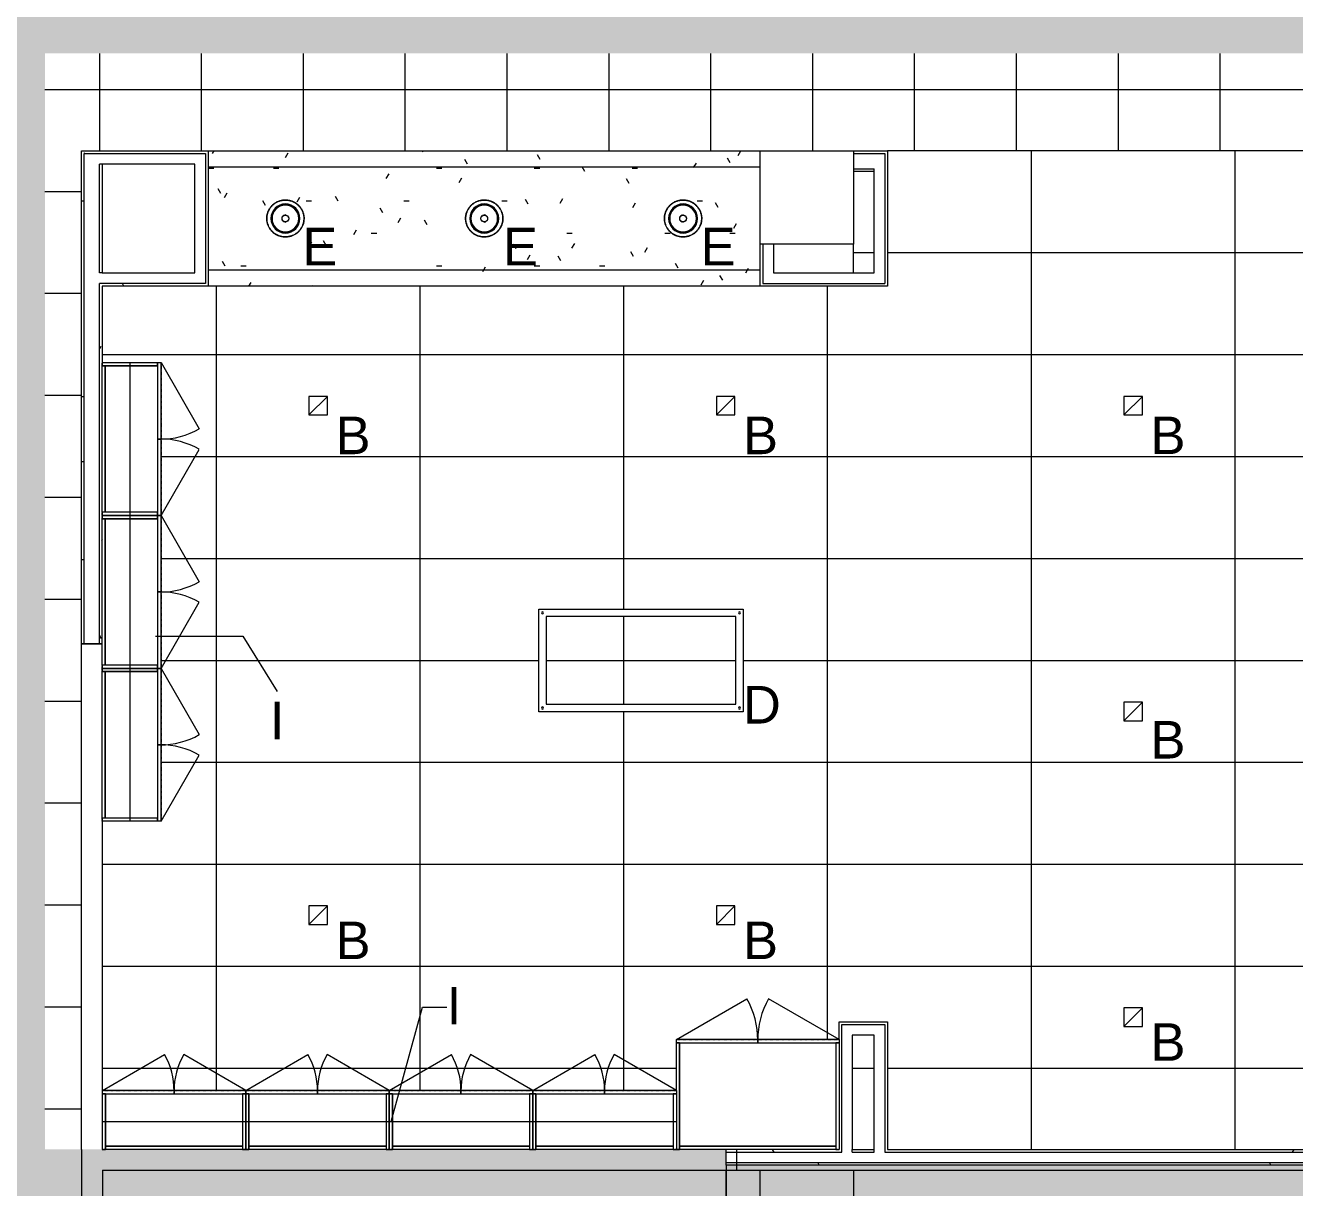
# Model space of a CAD drawing. Header units: inches. Extents: x -1196 to 1003, y -7097 to -4899.
# Drawn here: x -880.2 to -581.2, y -5631.4 to -5357.7 of the extents above; entities that cross this region are included whole.
import ezdxf

# ---------------------------------------------------------------- set-up
doc = ezdxf.new("R2010")
doc.units = ezdxf.units.IN
doc.header["$MEASUREMENT"] = 0
doc.linetypes.add('Dash', pattern=[0.25, 0.125, -0.125])
for name, color, linetype, lineweight in [('A-CLNG', 214, 'Continuous', 13), ('A-CLNG-PATT', 214, 'Continuous', 13), ('A-DETL', 8, 'Continuous', 9), ('A-DETL-GENF', 247, 'Continuous', 9), ('A-DETL-THIN', 8, 'Continuous', 9), ('A-WALL', 8, 'Continuous', 9), ('A-WALL-PATT', 8, 'Continuous', 13), ('E-LITE-EQPM', 4, 'Continuous', 9), ('E-LITE-EQPM-IDEN', 4, 'Continuous', 9), ('I-WALL', 8, 'Continuous', 9), ('Q-CASE', 8, 'Continuous', 9), ('Q-CASE-HDLN', 8, 'Dash', 9), ('S-COLS', 8, 'Continuous', 9)]:
    doc.layers.add(name, color=color, linetype=linetype, lineweight=lineweight)
doc.styles.add('Arial', font='arial.ttf', dxfattribs={"height": 8.851796})
pattern_1 = [(0, (0, 0), (30.72, 7.68), [1.267, -21.773, 1.267, -21.773, -122.88]), (0, (0, 0), (30.72, 7.68), [-46.08, 1.267, -44.813, 1.267, -21.773, -53.76]), (0, (0, 0), (30.72, 7.68), [-115.2, 1.267, -14.093, 1.267, -37.133]), (120, (11.52, 3.84), (-22.011075, 22.7643), [1.267, -21.773, 1.267, -21.773, -122.88]), (120, (11.52, 3.84), (-22.011075, 22.7643), [-46.08, 1.267, -44.813, 1.267, -21.773, -53.76]), (120, (11.52, 3.84), (-22.011075, 22.7643), [-115.2, 1.267, -14.093, 1.267, -37.133]), (240, (15.36, 19.2), (-8.708925, -30.4443), [1.267, -21.773, 1.267, -21.773, -122.88]), (240, (15.36, 19.2), (-8.708925, -30.4443), [-46.08, 1.267, -44.813, 1.267, -21.773, -53.76]), (240, (15.36, 19.2), (-8.708925, -30.4443), [-115.2, 1.267, -14.093, 1.267, -37.133])]

# ---------------------------------------------------------------- blocks, each defined once
blk = doc.blocks.new('Concrete-Rectangular-Column - 24 X 24-V1-FIRST FLOOR RCP')
at = {"layer": 'S-COLS'}
for p, q in [((-11, 11), (11, 11)), ((-11, -11), (-11, 11)), ((11, 11), (11, -11)), ((11, -11), (-11, -11))]:
    blk.add_line(p, q, dxfattribs=at)
blk = doc.blocks.new('Concrete-Rectangular-Column - 24 X 24-5087837-FIRST FLOOR RCP')
at = {"layer": 'S-COLS'}
for p, q in [((-11, 11), (11, 11)), ((-11, -11), (-11, 11)), ((11, 11), (11, -11)), ((11, -11), (-11, -11))]:
    blk.add_line(p, q, dxfattribs=at)
blk = doc.blocks.new('CW Cupbd Ohead - 23_5_h x 13 7_8_d - 2 Doors-5456098-FIRST FLOOR RCP')
at = {"layer": 'Q-CASE'}
for p, q in [((2.75, -2.36), (2, -2.36)), ((2, -15.45), (2, -2.36)), ((2.75, -15.45), (2.75, -2.36)), ((2.75, -3.11), (2.75, -2.36)), ((2.75, -2.36), (37.25, -2.36)), ((38, -2.36), (37.25, -2.36)), ((37.25, -15.45), (37.25, -2.36)), ((37.25, -2.36), (37.25, -3.11)), ((38, -2.36), (38, -15.45)), ((37.25, -3.11), (2.75, -3.11)), ((2.75, -15.45), (2.75, -3.11)), ((2.75, -3.11), (37.25, -3.11)), ((37.25, -3.11), (37.25, -15.45)), ((20, -15.45), (2, -15.45)), ((2, -16.24), (2, -15.45)), ((2, -15.45), (2.75, -15.45)), ((2, -16.24), (17.58, -25.24)), ((2, -16.24), (20, -16.24)), ((37.25, -15.45), (2.75, -15.45)), ((20, -16.24), (20, -15.45)), ((38, -15.45), (20, -15.45)), ((20, -15.45), (20, -16.24)), ((20, -16.24), (38, -16.24)), ((38, -16.24), (22.41, -25.24)), ((37.25, -15.45), (38, -15.45)), ((38, -15.45), (38, -16.24))]:
    blk.add_line(p, q, dxfattribs=at)
for centre, start, end in [((2, -16.24), 330, 0.5), ((38, -16.24), 179.5, 210)]:
    blk.add_arc(centre, 18, start, end, dxfattribs=at)
at = {"layer": 'Q-CASE-HDLN'}
for p, q in [((2, -16.24), (2, -2.36)), ((2, -2.36), (38, -2.36)), ((38, -2.36), (38, -16.24)), ((38, -16.24), (2, -16.24))]:
    blk.add_line(p, q, dxfattribs=at)
blk = doc.blocks.new('CW Cupbd Ohead - 23_5_h x 13 7_8_d - 2 Doors DEEP-5526742-FIRST FLOOR RCP')
at = {"layer": 'Q-CASE'}
for p, q in [((2.75, -2.36), (2, -2.36)), ((2, -27.45), (2, -2.36)), ((2.75, -27.45), (2.75, -2.36)), ((2.75, -3.11), (2.75, -2.36)), ((2.75, -2.36), (39.56, -2.36)), ((40.31, -2.36), (39.56, -2.36)), ((39.56, -27.45), (39.56, -2.36)), ((39.56, -2.36), (39.56, -3.11)), ((39.56, -3.11), (2.75, -3.11)), ((2.75, -27.45), (2.75, -3.11)), ((2.75, -3.11), (39.56, -3.11)), ((39.56, -3.11), (39.56, -27.45)), ((40.31, -16.24), (40.31, -27.45)), ((21.15, -27.45), (2, -27.45)), ((2, -28.24), (2, -27.45)), ((2, -27.45), (2.75, -27.45)), ((2, -28.24), (18.59, -37.82)), ((2, -28.24), (21.15, -28.24)), ((39.56, -27.45), (2.75, -27.45)), ((21.15, -28.24), (21.15, -27.45)), ((40.31, -27.45), (21.15, -27.45)), ((21.15, -27.45), (21.15, -28.24)), ((21.15, -28.24), (40.31, -28.24)), ((40.31, -28.24), (23.72, -37.82)), ((39.56, -27.45), (40.31, -27.45)), ((40.31, -27.45), (40.31, -28.24))]:
    blk.add_line(p, q, dxfattribs=at)
for centre, start, end in [((2, -28.24), 330, 0.5), ((40.31, -28.24), 179.5, 210)]:
    blk.add_arc(centre, 19.16, start, end, dxfattribs=at)
at = {"layer": 'Q-CASE-HDLN'}
for p, q in [((2, -28.24), (2, -2.36)), ((2, -2.36), (40.31, -2.36)), ((40.31, -16.24), (40.31, -28.24)), ((40.31, -28.24), (2, -28.24))]:
    blk.add_line(p, q, dxfattribs=at)
blk = doc.blocks.new('HighTower_Orient_P1 - HighTower_Orient_P1-5501579-FIRST FLOOR RCP')
at = {"layer": 'E-LITE-EQPM'}
for p, q in [((-0.77, 0.03), (-0.87, 0.03)), ((-0.81, 0.31), (-0.72, 0.27)), ((-0.71, 0.32), (-0.79, 0.35)), ((-0.53, 0.56), (-0.6, 0.63)), ((-0.28, 0.73), (-0.31, 0.8)), ((-0.04, 0.86), (-0.04, 0.76)), ((0.29, 0.8), (0.25, 0.71)), ((0.58, 0.63), (0.51, 0.56)), ((0.77, 0.35), (0.72, 0.33)), ((0.85, 0.03), (0.75, 0.03)), ((-0.87, -0.03), (-0.77, -0.03)), ((-0.72, -0.27), (-0.81, -0.3)), ((-0.57, -0.52), (-0.64, -0.59)), ((-0.33, -0.69), (-0.37, -0.78)), ((0.02, -0.86), (0.02, -0.76)), ((0.34, -0.78), (0.31, -0.7)), ((0.61, -0.59), (0.54, -0.52)), ((0.68, -0.31), (0.77, -0.35)), ((0.79, -0.3), (0.7, -0.27)), ((0.75, -0.03), (0.85, -0.03))]:
    blk.add_line(p, q, dxfattribs=at)
at = {"layer": 'E-LITE-EQPM', "flags": 128}
for points in [[(-0.01, -4.4), (-0.19, -4.39), (-0.36, -4.38), (-0.54, -4.37), (-0.71, -4.34), (-0.88, -4.31), (-1.06, -4.27), (-1.23, -4.23), (-1.39, -4.17), (-1.56, -4.12), (-1.72, -4.05), (-1.88, -3.98), (-2.04, -3.9), (-2.2, -3.82), (-2.35, -3.73), (-2.49, -3.63), (-2.64, -3.53), (-2.78, -3.42), (-2.91, -3.31), (-3.04, -3.19), (-3.17, -3.06), (-3.29, -2.93), (-3.4, -2.8), (-3.51, -2.66), (-3.61, -2.52), (-3.71, -2.38), (-3.8, -2.23), (-3.89, -2.07), (-3.97, -1.92), (-4.04, -1.76), (-4.11, -1.59), (-4.17, -1.43), (-4.22, -1.26), (-4.27, -1.09), (-4.31, -0.92), (-4.34, -0.75), (-4.37, -0.57), (-4.39, -0.4), (-4.4, -0.22), (-4.41, -0.05), (-4.41, 0.13), (-4.4, 0.3), (-4.38, 0.48), (-4.36, 0.65), (-4.33, 0.83), (-4.29, 1), (-4.25, 1.17), (-4.2, 1.34), (-4.14, 1.5), (-4.08, 1.67), (-4.01, 1.83), (-3.93, 1.99), (-3.85, 2.14), (-3.76, 2.3), (-3.67, 2.44), (-3.57, 2.59), (-3.46, 2.73), (-3.35, 2.86), (-3.23, 2.99), (-3.11, 3.12), (-2.98, 3.24), (-2.85, 3.36), (-2.71, 3.47), (-2.57, 3.57), (-2.43, 3.67), (-2.28, 3.77), (-2.13, 3.86), (-1.97, 3.94), (-1.81, 4.01), (-1.65, 4.08), (-1.48, 4.14), (-1.32, 4.2), (-1.15, 4.25), (-0.98, 4.29), (-0.81, 4.32), (-0.63, 4.35), (-0.46, 4.37), (-0.28, 4.39), (-0.11, 4.4), (-0.01, 4.4)], [(-0.01, -4.33), (-0.18, -4.33), (-0.36, -4.32), (-0.53, -4.3), (-0.7, -4.28), (-0.87, -4.25), (-1.04, -4.21), (-1.21, -4.17), (-1.37, -4.11), (-1.54, -4.06), (-1.7, -3.99), (-1.86, -3.92), (-2.01, -3.84), (-2.17, -3.76), (-2.31, -3.67), (-2.46, -3.58), (-2.6, -3.48), (-2.74, -3.37), (-2.87, -3.26), (-3, -3.14), (-3.12, -3.02), (-3.24, -2.89), (-3.35, -2.76), (-3.46, -2.63), (-3.56, -2.49), (-3.66, -2.34), (-3.75, -2.19), (-3.83, -2.04), (-3.91, -1.89), (-3.99, -1.73), (-4.05, -1.57), (-4.11, -1.41), (-4.16, -1.24), (-4.21, -1.08), (-4.25, -0.91), (-4.28, -0.74), (-4.31, -0.57), (-4.33, -0.39), (-4.34, -0.22), (-4.35, -0.05), (-4.34, 0.13), (-4.34, 0.3), (-4.32, 0.47), (-4.3, 0.64), (-4.27, 0.82), (-4.23, 0.98), (-4.19, 1.15), (-4.14, 1.32), (-4.08, 1.48), (-4.02, 1.64), (-3.95, 1.8), (-3.88, 1.96), (-3.8, 2.11), (-3.71, 2.26), (-3.61, 2.41), (-3.52, 2.55), (-3.41, 2.69), (-3.3, 2.82), (-3.19, 2.95), (-3.06, 3.08), (-2.94, 3.2), (-2.81, 3.31), (-2.67, 3.42), (-2.54, 3.52), (-2.39, 3.62), (-2.25, 3.71), (-2.1, 3.8), (-1.94, 3.88), (-1.79, 3.95), (-1.63, 4.02), (-1.46, 4.08), (-1.3, 4.14), (-1.13, 4.19), (-0.96, 4.23), (-0.79, 4.26), (-0.62, 4.29), (-0.45, 4.31), (-0.28, 4.33), (-0.1, 4.33), (-0.01, 4.33)], [(-0.01, 4.4), (0.16, 4.39), (0.34, 4.38), (0.52, 4.37), (0.69, 4.34), (0.86, 4.31), (1.03, 4.27), (1.2, 4.23), (1.37, 4.17), (1.54, 4.12), (1.7, 4.05), (1.86, 3.98), (2.02, 3.9), (2.17, 3.82), (2.32, 3.73), (2.47, 3.63), (2.61, 3.53), (2.75, 3.42), (2.89, 3.31), (3.02, 3.19), (3.14, 3.06), (3.26, 2.93), (3.38, 2.8), (3.49, 2.66), (3.59, 2.52), (3.69, 2.38), (3.78, 2.23), (3.87, 2.07), (3.95, 1.92), (4.02, 1.76), (4.09, 1.59), (4.15, 1.43), (4.2, 1.26), (4.25, 1.09), (4.29, 0.92), (4.32, 0.75), (4.35, 0.57), (4.37, 0.4), (4.38, 0.22), (4.39, 0.05), (4.38, -0.13), (4.38, -0.3), (4.36, -0.48), (4.34, -0.65), (4.31, -0.83), (4.27, -1), (4.23, -1.17), (4.18, -1.34), (4.12, -1.5), (4.06, -1.67), (3.99, -1.83), (3.91, -1.99), (3.83, -2.14), (3.74, -2.3), (3.64, -2.44), (3.54, -2.59), (3.44, -2.73), (3.33, -2.86), (3.21, -2.99), (3.09, -3.12), (2.96, -3.24), (2.83, -3.36), (2.69, -3.47), (2.55, -3.57), (2.4, -3.67), (2.26, -3.77), (2.1, -3.86), (1.95, -3.94), (1.79, -4.01), (1.63, -4.08), (1.46, -4.14), (1.29, -4.2), (1.13, -4.25), (0.96, -4.29), (0.78, -4.32), (0.61, -4.35), (0.43, -4.37), (0.26, -4.39), (0.08, -4.4), (-0.01, -4.4)], [(-0.01, 4.33), (0.16, 4.33), (0.34, 4.32), (0.51, 4.3), (0.68, 4.28), (0.85, 4.25), (1.02, 4.21), (1.19, 4.17), (1.35, 4.11), (1.52, 4.06), (1.68, 3.99), (1.83, 3.92), (1.99, 3.84), (2.14, 3.76), (2.29, 3.67), (2.44, 3.58), (2.58, 3.48), (2.71, 3.37), (2.85, 3.26), (2.97, 3.14), (3.1, 3.02), (3.22, 2.89), (3.33, 2.76), (3.44, 2.63), (3.54, 2.49), (3.64, 2.34), (3.73, 2.19), (3.81, 2.04), (3.89, 1.89), (3.96, 1.73), (4.03, 1.57), (4.09, 1.41), (4.14, 1.24), (4.19, 1.08), (4.23, 0.91), (4.26, 0.74), (4.29, 0.57), (4.31, 0.39), (4.32, 0.22), (4.32, 0.05), (4.32, -0.13), (4.31, -0.3), (4.3, -0.47), (4.27, -0.64), (4.25, -0.82), (4.21, -0.98), (4.17, -1.15), (4.12, -1.32), (4.06, -1.48), (4, -1.64), (3.93, -1.8), (3.85, -1.96), (3.77, -2.11), (3.69, -2.26), (3.59, -2.41), (3.49, -2.55), (3.39, -2.69), (3.28, -2.82), (3.16, -2.95), (3.04, -3.08), (2.92, -3.2), (2.79, -3.31), (2.65, -3.42), (2.51, -3.52), (2.37, -3.62), (2.22, -3.71), (2.07, -3.8), (1.92, -3.88), (1.76, -3.95), (1.6, -4.02), (1.44, -4.08), (1.28, -4.14), (1.11, -4.19), (0.94, -4.23), (0.77, -4.26), (0.6, -4.29), (0.43, -4.31), (0.26, -4.33), (0.08, -4.33), (-0.01, -4.33)], [(-0.8, 0), (-0.8, 0.03), (-0.8, 0.06), (-0.79, 0.09), (-0.79, 0.13), (-0.78, 0.16), (-0.78, 0.19), (-0.77, 0.22), (-0.76, 0.25), (-0.75, 0.28), (-0.74, 0.31), (-0.72, 0.34), (-0.71, 0.36), (-0.69, 0.39), (-0.68, 0.42), (-0.66, 0.44), (-0.64, 0.47), (-0.62, 0.5), (-0.6, 0.52), (-0.58, 0.54), (-0.56, 0.56), (-0.54, 0.59), (-0.51, 0.61), (-0.49, 0.63), (-0.46, 0.65), (-0.44, 0.66), (-0.41, 0.68), (-0.38, 0.69), (-0.35, 0.71), (-0.33, 0.72), (-0.3, 0.73), (-0.27, 0.74), (-0.24, 0.75), (-0.21, 0.76), (-0.18, 0.77), (-0.15, 0.78), (-0.11, 0.78), (-0.08, 0.78), (-0.05, 0.79), (-0.02, 0.79), (0.01, 0.79), (0.04, 0.79), (0.07, 0.78), (0.11, 0.78), (0.14, 0.77), (0.17, 0.77), (0.2, 0.76), (0.23, 0.75), (0.26, 0.74), (0.29, 0.73), (0.32, 0.72), (0.34, 0.7), (0.37, 0.69), (0.4, 0.67), (0.43, 0.65), (0.45, 0.64), (0.48, 0.62), (0.5, 0.6), (0.52, 0.58), (0.55, 0.55), (0.57, 0.53), (0.59, 0.51), (0.61, 0.48), (0.63, 0.46), (0.65, 0.43), (0.66, 0.41), (0.68, 0.38), (0.69, 0.35), (0.71, 0.32), (0.72, 0.29), (0.73, 0.26), (0.74, 0.23), (0.75, 0.2), (0.76, 0.17), (0.76, 0.14), (0.77, 0.11), (0.77, 0.08), (0.77, 0.05), (0.78, 0.02), (0.78, 0)], [(0.78, 0), (0.78, -0.03), (0.77, -0.06), (0.77, -0.09), (0.77, -0.13), (0.76, -0.16), (0.75, -0.19), (0.75, -0.22), (0.74, -0.25), (0.73, -0.28), (0.71, -0.31), (0.7, -0.34), (0.69, -0.36), (0.67, -0.39), (0.66, -0.42), (0.64, -0.44), (0.62, -0.47), (0.6, -0.5), (0.58, -0.52), (0.56, -0.54), (0.54, -0.56), (0.51, -0.59), (0.49, -0.61), (0.47, -0.63), (0.44, -0.65), (0.41, -0.66), (0.39, -0.68), (0.36, -0.69), (0.33, -0.71), (0.3, -0.72), (0.27, -0.73), (0.24, -0.74), (0.21, -0.75), (0.18, -0.76), (0.15, -0.77), (0.12, -0.78), (0.09, -0.78), (0.06, -0.78), (0.03, -0.79), (0, -0.79), (-0.03, -0.79), (-0.07, -0.79), (-0.1, -0.78), (-0.13, -0.78), (-0.16, -0.77), (-0.19, -0.77), (-0.22, -0.76), (-0.25, -0.75), (-0.28, -0.74), (-0.31, -0.73), (-0.34, -0.72), (-0.37, -0.7), (-0.4, -0.69), (-0.42, -0.67), (-0.45, -0.65), (-0.47, -0.64), (-0.5, -0.62), (-0.52, -0.6), (-0.55, -0.58), (-0.57, -0.55), (-0.59, -0.53), (-0.61, -0.51), (-0.63, -0.48), (-0.65, -0.46), (-0.67, -0.43), (-0.69, -0.41), (-0.7, -0.38), (-0.72, -0.35), (-0.73, -0.32), (-0.74, -0.29), (-0.75, -0.26), (-0.76, -0.23), (-0.77, -0.2), (-0.78, -0.17), (-0.79, -0.14), (-0.79, -0.11), (-0.79, -0.08), (-0.8, -0.05), (-0.8, -0.02), (-0.8, 0)]]:
    blk.add_lwpolyline(points, dxfattribs=at)
at = {"layer": 'E-LITE-EQPM'}
for radius, start, end in [(3.42, 90, 270), (3.37, 90, 270), (3.15, 90, 270), (3.42, 270, 90), (3.37, 270, 90), (3.15, 270, 90), (0.858, 178.2956, 181.7044), (0.858, 155.7665, 159.1753), (0.858, 133.1836, 137.3573), (0.858, 110.5595, 114.7332), (0.858, 90, 92.0869), (0.926, 90, 90.9671), (0.926, 89.0329, 90), (0.858, 87.9131, 90), (0.858, 65.2668, 69.4405), (0.858, 42.6427, 46.8164), (0.858, 20.0597, 24.2335), (0.858, 358.2956, 1.7044), (0.858, 200.7665, 204.9403), (0.858, 223.1836, 227.3573), (0.858, 245.5595, 249.7332), (0.858, 267.9131, 270), (0.926, 269.0329, 270), (0.858, 270, 272.0869), (0.926, 270, 270.9671), (0.858, 290.2668, 294.4405), (0.858, 312.6427, 316.8164), (0.858, 335.8247, 339.2335)]:
    blk.add_arc((-0.01, 0), radius, start, end, dxfattribs=at)
for points in [[(-0.64, 0.58), (-0.62, 0.56), (-0.59, 0.53), (-0.57, 0.51)], [(-0.37, 0.78), (-0.36, 0.75), (-0.35, 0.72), (-0.34, 0.7)], [(0.02, 0.76), (0.02, 0.79), (0.02, 0.82), (0.02, 0.86)], [(0.31, 0.69), (0.32, 0.71), (0.33, 0.74), (0.35, 0.78)], [(0.55, 0.51), (0.57, 0.53), (0.59, 0.55), (0.62, 0.58)], [(0.7, 0.26), (0.73, 0.27), (0.76, 0.28), (0.79, 0.29)], [(-0.79, -0.36), (-0.76, -0.35), (-0.74, -0.34), (-0.71, -0.33)], [(-0.59, -0.63), (-0.57, -0.6), (-0.54, -0.58), (-0.52, -0.56)], [(-0.31, -0.81), (-0.29, -0.77), (-0.28, -0.74), (-0.27, -0.71)], [(-0.04, -0.76), (-0.04, -0.79), (-0.04, -0.82), (-0.04, -0.86)], [(0.25, -0.73), (0.26, -0.75), (0.27, -0.78), (0.29, -0.81)], [(0.5, -0.56), (0.52, -0.58), (0.54, -0.6), (0.57, -0.63)]]:
    blk.add_open_spline(points, degree=3, dxfattribs=at)
blk = doc.blocks.new('HighTower_Orient_P1 - HighTower_Orient_P1-V69-FIRST FLOOR RCP')
at = {"layer": 'E-LITE-EQPM'}
for p, q in [((-0.77, 0.03), (-0.87, 0.03)), ((-0.81, 0.31), (-0.72, 0.27)), ((-0.71, 0.32), (-0.79, 0.35)), ((-0.53, 0.56), (-0.6, 0.63)), ((-0.28, 0.73), (-0.31, 0.8)), ((-0.04, 0.86), (-0.04, 0.76)), ((0.29, 0.8), (0.25, 0.71)), ((0.58, 0.63), (0.51, 0.56)), ((0.77, 0.35), (0.72, 0.33)), ((0.85, 0.03), (0.75, 0.03)), ((-0.87, -0.03), (-0.77, -0.03)), ((-0.72, -0.27), (-0.81, -0.3)), ((-0.57, -0.52), (-0.64, -0.59)), ((-0.33, -0.69), (-0.37, -0.78)), ((0.02, -0.86), (0.02, -0.76)), ((0.34, -0.78), (0.31, -0.7)), ((0.61, -0.59), (0.54, -0.52)), ((0.68, -0.31), (0.77, -0.35)), ((0.79, -0.3), (0.7, -0.27)), ((0.75, -0.03), (0.85, -0.03))]:
    blk.add_line(p, q, dxfattribs=at)
at = {"layer": 'E-LITE-EQPM', "flags": 128}
for points in [[(-0.01, -4.4), (-0.19, -4.39), (-0.36, -4.38), (-0.54, -4.37), (-0.71, -4.34), (-0.88, -4.31), (-1.06, -4.27), (-1.23, -4.23), (-1.39, -4.17), (-1.56, -4.12), (-1.72, -4.05), (-1.88, -3.98), (-2.04, -3.9), (-2.2, -3.82), (-2.35, -3.73), (-2.49, -3.63), (-2.64, -3.53), (-2.78, -3.42), (-2.91, -3.31), (-3.04, -3.19), (-3.17, -3.06), (-3.29, -2.93), (-3.4, -2.8), (-3.51, -2.66), (-3.61, -2.52), (-3.71, -2.38), (-3.8, -2.23), (-3.89, -2.07), (-3.97, -1.92), (-4.04, -1.76), (-4.11, -1.59), (-4.17, -1.43), (-4.22, -1.26), (-4.27, -1.09), (-4.31, -0.92), (-4.34, -0.75), (-4.37, -0.57), (-4.39, -0.4), (-4.4, -0.22), (-4.41, -0.05), (-4.41, 0.13), (-4.4, 0.3), (-4.38, 0.48), (-4.36, 0.65), (-4.33, 0.83), (-4.29, 1), (-4.25, 1.17), (-4.2, 1.34), (-4.14, 1.5), (-4.08, 1.67), (-4.01, 1.83), (-3.93, 1.99), (-3.85, 2.14), (-3.76, 2.3), (-3.67, 2.44), (-3.57, 2.59), (-3.46, 2.73), (-3.35, 2.86), (-3.23, 2.99), (-3.11, 3.12), (-2.98, 3.24), (-2.85, 3.36), (-2.71, 3.47), (-2.57, 3.57), (-2.43, 3.67), (-2.28, 3.77), (-2.13, 3.86), (-1.97, 3.94), (-1.81, 4.01), (-1.65, 4.08), (-1.48, 4.14), (-1.32, 4.2), (-1.15, 4.25), (-0.98, 4.29), (-0.81, 4.32), (-0.63, 4.35), (-0.46, 4.37), (-0.28, 4.39), (-0.11, 4.4), (-0.01, 4.4)], [(-0.01, -4.33), (-0.18, -4.33), (-0.36, -4.32), (-0.53, -4.3), (-0.7, -4.28), (-0.87, -4.25), (-1.04, -4.21), (-1.21, -4.17), (-1.37, -4.11), (-1.54, -4.06), (-1.7, -3.99), (-1.86, -3.92), (-2.01, -3.84), (-2.17, -3.76), (-2.31, -3.67), (-2.46, -3.58), (-2.6, -3.48), (-2.74, -3.37), (-2.87, -3.26), (-3, -3.14), (-3.12, -3.02), (-3.24, -2.89), (-3.35, -2.76), (-3.46, -2.63), (-3.56, -2.49), (-3.66, -2.34), (-3.75, -2.19), (-3.83, -2.04), (-3.91, -1.89), (-3.99, -1.73), (-4.05, -1.57), (-4.11, -1.41), (-4.16, -1.24), (-4.21, -1.08), (-4.25, -0.91), (-4.28, -0.74), (-4.31, -0.57), (-4.33, -0.39), (-4.34, -0.22), (-4.35, -0.05), (-4.34, 0.13), (-4.34, 0.3), (-4.32, 0.47), (-4.3, 0.64), (-4.27, 0.82), (-4.23, 0.98), (-4.19, 1.15), (-4.14, 1.32), (-4.08, 1.48), (-4.02, 1.64), (-3.95, 1.8), (-3.88, 1.96), (-3.8, 2.11), (-3.71, 2.26), (-3.61, 2.41), (-3.52, 2.55), (-3.41, 2.69), (-3.3, 2.82), (-3.19, 2.95), (-3.06, 3.08), (-2.94, 3.2), (-2.81, 3.31), (-2.67, 3.42), (-2.54, 3.52), (-2.39, 3.62), (-2.25, 3.71), (-2.1, 3.8), (-1.94, 3.88), (-1.79, 3.95), (-1.63, 4.02), (-1.46, 4.08), (-1.3, 4.14), (-1.13, 4.19), (-0.96, 4.23), (-0.79, 4.26), (-0.62, 4.29), (-0.45, 4.31), (-0.28, 4.33), (-0.1, 4.33), (-0.01, 4.33)], [(-0.01, 4.4), (0.16, 4.39), (0.34, 4.38), (0.52, 4.37), (0.69, 4.34), (0.86, 4.31), (1.03, 4.27), (1.2, 4.23), (1.37, 4.17), (1.54, 4.12), (1.7, 4.05), (1.86, 3.98), (2.02, 3.9), (2.17, 3.82), (2.32, 3.73), (2.47, 3.63), (2.61, 3.53), (2.75, 3.42), (2.89, 3.31), (3.02, 3.19), (3.14, 3.06), (3.26, 2.93), (3.38, 2.8), (3.49, 2.66), (3.59, 2.52), (3.69, 2.38), (3.78, 2.23), (3.87, 2.07), (3.95, 1.92), (4.02, 1.76), (4.09, 1.59), (4.15, 1.43), (4.2, 1.26), (4.25, 1.09), (4.29, 0.92), (4.32, 0.75), (4.35, 0.57), (4.37, 0.4), (4.38, 0.22), (4.39, 0.05), (4.38, -0.13), (4.38, -0.3), (4.36, -0.48), (4.34, -0.65), (4.31, -0.83), (4.27, -1), (4.23, -1.17), (4.18, -1.34), (4.12, -1.5), (4.06, -1.67), (3.99, -1.83), (3.91, -1.99), (3.83, -2.14), (3.74, -2.3), (3.64, -2.44), (3.54, -2.59), (3.44, -2.73), (3.33, -2.86), (3.21, -2.99), (3.09, -3.12), (2.96, -3.24), (2.83, -3.36), (2.69, -3.47), (2.55, -3.57), (2.4, -3.67), (2.26, -3.77), (2.1, -3.86), (1.95, -3.94), (1.79, -4.01), (1.63, -4.08), (1.46, -4.14), (1.29, -4.2), (1.13, -4.25), (0.96, -4.29), (0.78, -4.32), (0.61, -4.35), (0.43, -4.37), (0.26, -4.39), (0.08, -4.4), (-0.01, -4.4)], [(-0.01, 4.33), (0.16, 4.33), (0.34, 4.32), (0.51, 4.3), (0.68, 4.28), (0.85, 4.25), (1.02, 4.21), (1.19, 4.17), (1.35, 4.11), (1.52, 4.06), (1.68, 3.99), (1.83, 3.92), (1.99, 3.84), (2.14, 3.76), (2.29, 3.67), (2.44, 3.58), (2.58, 3.48), (2.71, 3.37), (2.85, 3.26), (2.97, 3.14), (3.1, 3.02), (3.22, 2.89), (3.33, 2.76), (3.44, 2.63), (3.54, 2.49), (3.64, 2.34), (3.73, 2.19), (3.81, 2.04), (3.89, 1.89), (3.96, 1.73), (4.03, 1.57), (4.09, 1.41), (4.14, 1.24), (4.19, 1.08), (4.23, 0.91), (4.26, 0.74), (4.29, 0.57), (4.31, 0.39), (4.32, 0.22), (4.32, 0.05), (4.32, -0.13), (4.31, -0.3), (4.3, -0.47), (4.27, -0.64), (4.25, -0.82), (4.21, -0.98), (4.17, -1.15), (4.12, -1.32), (4.06, -1.48), (4, -1.64), (3.93, -1.8), (3.85, -1.96), (3.77, -2.11), (3.69, -2.26), (3.59, -2.41), (3.49, -2.55), (3.39, -2.69), (3.28, -2.82), (3.16, -2.95), (3.04, -3.08), (2.92, -3.2), (2.79, -3.31), (2.65, -3.42), (2.51, -3.52), (2.37, -3.62), (2.22, -3.71), (2.07, -3.8), (1.92, -3.88), (1.76, -3.95), (1.6, -4.02), (1.44, -4.08), (1.28, -4.14), (1.11, -4.19), (0.94, -4.23), (0.77, -4.26), (0.6, -4.29), (0.43, -4.31), (0.26, -4.33), (0.08, -4.33), (-0.01, -4.33)], [(-0.8, 0), (-0.8, 0.03), (-0.8, 0.06), (-0.79, 0.09), (-0.79, 0.13), (-0.78, 0.16), (-0.78, 0.19), (-0.77, 0.22), (-0.76, 0.25), (-0.75, 0.28), (-0.74, 0.31), (-0.72, 0.34), (-0.71, 0.36), (-0.69, 0.39), (-0.68, 0.42), (-0.66, 0.44), (-0.64, 0.47), (-0.62, 0.5), (-0.6, 0.52), (-0.58, 0.54), (-0.56, 0.56), (-0.54, 0.59), (-0.51, 0.61), (-0.49, 0.63), (-0.46, 0.65), (-0.44, 0.66), (-0.41, 0.68), (-0.38, 0.69), (-0.35, 0.71), (-0.33, 0.72), (-0.3, 0.73), (-0.27, 0.74), (-0.24, 0.75), (-0.21, 0.76), (-0.18, 0.77), (-0.15, 0.78), (-0.11, 0.78), (-0.08, 0.78), (-0.05, 0.79), (-0.02, 0.79), (0.01, 0.79), (0.04, 0.79), (0.07, 0.78), (0.11, 0.78), (0.14, 0.77), (0.17, 0.77), (0.2, 0.76), (0.23, 0.75), (0.26, 0.74), (0.29, 0.73), (0.32, 0.72), (0.34, 0.7), (0.37, 0.69), (0.4, 0.67), (0.43, 0.65), (0.45, 0.64), (0.48, 0.62), (0.5, 0.6), (0.52, 0.58), (0.55, 0.55), (0.57, 0.53), (0.59, 0.51), (0.61, 0.48), (0.63, 0.46), (0.65, 0.43), (0.66, 0.41), (0.68, 0.38), (0.69, 0.35), (0.71, 0.32), (0.72, 0.29), (0.73, 0.26), (0.74, 0.23), (0.75, 0.2), (0.76, 0.17), (0.76, 0.14), (0.77, 0.11), (0.77, 0.08), (0.77, 0.05), (0.78, 0.02), (0.78, 0)], [(0.78, 0), (0.78, -0.03), (0.77, -0.06), (0.77, -0.09), (0.77, -0.13), (0.76, -0.16), (0.75, -0.19), (0.75, -0.22), (0.74, -0.25), (0.73, -0.28), (0.71, -0.31), (0.7, -0.34), (0.69, -0.36), (0.67, -0.39), (0.66, -0.42), (0.64, -0.44), (0.62, -0.47), (0.6, -0.5), (0.58, -0.52), (0.56, -0.54), (0.54, -0.56), (0.51, -0.59), (0.49, -0.61), (0.47, -0.63), (0.44, -0.65), (0.41, -0.66), (0.39, -0.68), (0.36, -0.69), (0.33, -0.71), (0.3, -0.72), (0.27, -0.73), (0.24, -0.74), (0.21, -0.75), (0.18, -0.76), (0.15, -0.77), (0.12, -0.78), (0.09, -0.78), (0.06, -0.78), (0.03, -0.79), (0, -0.79), (-0.03, -0.79), (-0.07, -0.79), (-0.1, -0.78), (-0.13, -0.78), (-0.16, -0.77), (-0.19, -0.77), (-0.22, -0.76), (-0.25, -0.75), (-0.28, -0.74), (-0.31, -0.73), (-0.34, -0.72), (-0.37, -0.7), (-0.4, -0.69), (-0.42, -0.67), (-0.45, -0.65), (-0.47, -0.64), (-0.5, -0.62), (-0.52, -0.6), (-0.55, -0.58), (-0.57, -0.55), (-0.59, -0.53), (-0.61, -0.51), (-0.63, -0.48), (-0.65, -0.46), (-0.67, -0.43), (-0.69, -0.41), (-0.7, -0.38), (-0.72, -0.35), (-0.73, -0.32), (-0.74, -0.29), (-0.75, -0.26), (-0.76, -0.23), (-0.77, -0.2), (-0.78, -0.17), (-0.79, -0.14), (-0.79, -0.11), (-0.79, -0.08), (-0.8, -0.05), (-0.8, -0.02), (-0.8, 0)]]:
    blk.add_lwpolyline(points, dxfattribs=at)
at = {"layer": 'E-LITE-EQPM'}
for radius, start, end in [(3.42, 90, 270), (3.37, 90, 270), (3.15, 90, 270), (3.42, 270, 90), (3.37, 270, 90), (3.15, 270, 90), (0.858, 178.2956, 181.7044), (0.858, 155.7665, 159.1753), (0.858, 133.1836, 137.3573), (0.858, 110.5595, 114.7332), (0.858, 90, 92.0869), (0.926, 90, 90.9671), (0.926, 89.0329, 90), (0.858, 87.9131, 90), (0.858, 65.2668, 69.4405), (0.858, 42.6427, 46.8164), (0.858, 20.0597, 24.2335), (0.858, 358.2956, 1.7044), (0.858, 200.7665, 204.9403), (0.858, 223.1836, 227.3573), (0.858, 245.5595, 249.7332), (0.858, 267.9131, 270), (0.926, 269.0329, 270), (0.858, 270, 272.0869), (0.926, 270, 270.9671), (0.858, 290.2668, 294.4405), (0.858, 312.6427, 316.8164), (0.858, 335.8247, 339.2335)]:
    blk.add_arc((-0.01, 0), radius, start, end, dxfattribs=at)
for points in [[(-0.64, 0.58), (-0.62, 0.56), (-0.59, 0.53), (-0.57, 0.51)], [(-0.37, 0.78), (-0.36, 0.75), (-0.35, 0.72), (-0.34, 0.7)], [(0.02, 0.76), (0.02, 0.79), (0.02, 0.82), (0.02, 0.86)], [(0.31, 0.69), (0.32, 0.71), (0.33, 0.74), (0.35, 0.78)], [(0.55, 0.51), (0.57, 0.53), (0.59, 0.55), (0.62, 0.58)], [(0.7, 0.26), (0.73, 0.27), (0.76, 0.28), (0.79, 0.29)], [(-0.79, -0.36), (-0.76, -0.35), (-0.74, -0.34), (-0.71, -0.33)], [(-0.59, -0.63), (-0.57, -0.6), (-0.54, -0.58), (-0.52, -0.56)], [(-0.31, -0.81), (-0.29, -0.77), (-0.28, -0.74), (-0.27, -0.71)], [(-0.04, -0.76), (-0.04, -0.79), (-0.04, -0.82), (-0.04, -0.86)], [(0.25, -0.73), (0.26, -0.75), (0.27, -0.78), (0.29, -0.81)], [(0.5, -0.56), (0.52, -0.58), (0.54, -0.6), (0.57, -0.63)]]:
    blk.add_open_spline(points, degree=3, dxfattribs=at)
blk = doc.blocks.new('L-Pendant-Axis-Sculpt-Rectangle-Direct_Indirect - SCDI-5M-2x4-4577167-FIRST FLOOR RCP')
at = {"layer": 'A-DETL-GENF'}
for p, q in [((-24.08, 12.08), (-24.08, -12.08)), ((24.08, 12.08), (-24.08, 12.08)), ((24.08, -12.08), (24.08, 12.08)), ((-22.33, -10.33), (-22.33, 10.33)), ((-22.33, 10.33), (22.33, 10.33)), ((22.33, 10.33), (22.33, -10.33)), ((22.33, -10.33), (-22.33, -10.33)), ((-24.08, -12.08), (24.08, -12.08))]:
    blk.add_line(p, q, dxfattribs=at)
for centre in [(-23.205, 11.205), (23.205, 11.205), (-23.205, -11.205), (23.205, -11.205)]:
    blk.add_circle(centre, 0.25, dxfattribs=at)
blk = doc.blocks.new('L-Recessed Square Downlight - 4_-4552743-FIRST FLOOR RCP')
at = {"layer": 'E-LITE-EQPM'}
for p, q in [((-2.1875, -2.1875), (-2.1875, 2.1875)), ((-2.1875, 2.1875), (2.1875, 2.1875)), ((-2.1875, 2.1875), (2.1875, -2.1875)), ((2.1875, 2.1875), (2.1875, -2.1875)), ((2.1875, -2.1875), (-2.1875, -2.1875))]:
    blk.add_line(p, q, dxfattribs=at)
blk = doc.blocks.new('CW Cupbd Ohead - 23_5_h x 13 7_8_d - 2 Doors-5455322-FIRST FLOOR RCP')
at = {"layer": 'Q-CASE'}
for p, q in [((2.75, -2.36), (2, -2.36)), ((2, -15.45), (2, -2.36)), ((2.75, -15.45), (2.75, -2.36)), ((2.75, -3.11), (2.75, -2.36)), ((2.75, -2.36), (35.05, -2.36)), ((35.8, -2.36), (35.05, -2.36)), ((35.05, -15.45), (35.05, -2.36)), ((35.05, -2.36), (35.05, -3.11)), ((35.8, -2.36), (35.8, -15.45)), ((35.05, -3.11), (2.75, -3.11)), ((2.75, -15.45), (2.75, -3.11)), ((2.75, -3.11), (35.05, -3.11)), ((35.05, -3.11), (35.05, -15.45)), ((18.9, -15.45), (2, -15.45)), ((2, -16.24), (2, -15.45)), ((2, -15.45), (2.75, -15.45)), ((2, -16.24), (16.63, -24.69)), ((2, -16.24), (18.9, -16.24)), ((35.05, -15.45), (2.75, -15.45)), ((18.9, -16.24), (18.9, -15.45)), ((35.8, -15.45), (18.9, -15.45)), ((18.9, -15.45), (18.9, -16.24)), ((18.9, -16.24), (35.8, -16.24)), ((35.8, -16.24), (21.16, -24.69)), ((35.05, -15.45), (35.8, -15.45)), ((35.8, -15.45), (35.8, -16.24))]:
    blk.add_line(p, q, dxfattribs=at)
for centre, start, end in [((2, -16.24), 330, 0.5), ((35.8, -16.24), 179.5, 210)]:
    blk.add_arc(centre, 16.9, start, end, dxfattribs=at)
at = {"layer": 'Q-CASE-HDLN'}
for p, q in [((2, -16.24), (2, -2.36)), ((2, -2.36), (35.8, -2.36)), ((35.8, -2.36), (35.8, -16.24)), ((35.8, -16.24), (2, -16.24))]:
    blk.add_line(p, q, dxfattribs=at)
blk = doc.blocks.new('CW Cupbd Ohead - 23_5_h x 13 7_8_d - 2 Doors-5455466-FIRST FLOOR RCP')
at = {"layer": 'Q-CASE'}
for p, q in [((2.75, -2.36), (2, -2.36)), ((2, -15.45), (2, -2.36)), ((2.75, -15.45), (2.75, -2.36)), ((2.75, -3.11), (2.75, -2.36)), ((2.75, -2.36), (35.1, -2.36)), ((35.85, -2.36), (35.1, -2.36)), ((35.1, -15.45), (35.1, -2.36)), ((35.1, -2.36), (35.1, -3.11)), ((35.85, -2.36), (35.85, -15.45)), ((35.1, -3.11), (2.75, -3.11)), ((2.75, -15.45), (2.75, -3.11)), ((2.75, -3.11), (35.1, -3.11)), ((35.1, -3.11), (35.1, -15.45)), ((18.92, -15.45), (2, -15.45)), ((2, -16.24), (2, -15.45)), ((2, -15.45), (2.75, -15.45)), ((2, -16.24), (16.65, -24.7)), ((2, -16.24), (18.92, -16.24)), ((35.1, -15.45), (2.75, -15.45)), ((18.92, -16.24), (18.92, -15.45)), ((35.85, -15.45), (18.92, -15.45)), ((18.92, -15.45), (18.92, -16.24)), ((18.92, -16.24), (35.85, -16.24)), ((35.85, -16.24), (21.19, -24.7)), ((35.1, -15.45), (35.85, -15.45)), ((35.85, -15.45), (35.85, -16.24))]:
    blk.add_line(p, q, dxfattribs=at)
for centre, start, end in [((2, -16.24), 330, 0.5), ((35.85, -16.24), 179.5, 210)]:
    blk.add_arc(centre, 16.93, start, end, dxfattribs=at)
at = {"layer": 'Q-CASE-HDLN'}
for p, q in [((2, -16.24), (2, -2.36)), ((2, -2.36), (35.85, -2.36)), ((35.85, -2.36), (35.85, -16.24)), ((35.85, -16.24), (2, -16.24))]:
    blk.add_line(p, q, dxfattribs=at)

msp = doc.modelspace()

# ---------------------------------------------------------------- hatches: boundary and pattern name
at = {"layer": 'A-CLNG-PATT'}
h = msp.add_hatch(dxfattribs=at)
h.set_pattern_fill('FP_4', color=256, style=0, pattern_type=2)
h.set_pattern_definition([(90, (-550.708, -5900.85), (24, -1e-15), []), (0, (-550.708, -5900.85), (0, -24), [])])
h.paths.add_polyline_path([(-286.06, -5627.28), (-276.76, -5627.28), (-276.76, -5364.35), (-875.59, -5364.35), (-875.59, -5622.4), (-867, -5622.4), (-867, -5503.4), (-866.94, -5503.4), (-866.94, -5503.34), (-867, -5503.34), (-867, -5387.28), (-286.06, -5387.28), (-286.06, -5619.24)], flags=0)
h = msp.add_hatch(dxfattribs=at)
h.set_pattern_fill('FP_11', color=256, style=0, pattern_type=2)
h.set_pattern_definition([(0, (-643.214, -5507.277), (0, -24), []), (270, (-643.214, -5507.277), (-48, -3e-15), [])])
h.paths.add_polyline_path([(-626.77, -5622.4), (-499.21, -5622.4), (-499.21, -5387.28), (-677.06, -5387.28), (-677.06, -5419.15), (-862.12, -5419.15), (-862.12, -5437.15), (-848.25, -5437.15), (-848.25, -5545.15), (-862.12, -5545.15), (-862.12, -5622.4), (-862.06, -5622.4), (-862.06, -5608.53), (-726.81, -5608.53), (-726.81, -5596.53), (-688.5, -5596.53), (-688.5, -5592.4), (-677.06, -5592.4), (-677.06, -5622.4)], flags=0)
h.paths.add_polyline_path([(-680.19, -5622.4), (-680.19, -5595.53), (-685.37, -5595.53), (-685.37, -5622.4)], flags=0)
h.paths.add_polyline_path([(-759.25, -5519.36), (-759.25, -5495.2), (-711.09, -5495.2), (-711.09, -5519.36), (-757.5, -5519.36)], flags=0)
h.paths.add_polyline_path([(-733.5, -5517.61), (-712.84, -5517.61), (-712.84, -5496.95), (-757.5, -5496.95), (-757.5, -5517.61), (-736.84, -5517.61)], flags=0)
h.paths.add_polyline_path([(-680.19, -5416.03), (-680.19, -5392.15), (-685.06, -5392.15), (-685.06, -5416.03), (-682.34, -5416.03)], flags=0)
h = msp.add_hatch(dxfattribs=at)
h.set_pattern_fill('FP_1', color=256, style=0, pattern_type=2)
h.set_pattern_definition(pattern_1)
h.paths.add_polyline_path([(-837.12, -5419.15), (-707.06, -5419.15), (-707.06, -5387.28), (-837.12, -5387.28), (-837.12, -5418.53)], flags=0)
h.paths.add_polyline_path([(-725.21, -5407.61), (-726.21, -5407.48), (-727.05, -5407.2), (-727.69, -5406.85), (-728.49, -5406.18), (-729.02, -5405.42), (-729.19, -5405.16), (-729.52, -5404.2), (-729.64, -5403.21), (-729.47, -5402.07), (-729.13, -5401.18), (-728.49, -5400.25), (-727.57, -5399.48), (-726.65, -5399.08), (-725.84, -5398.88), (-725.09, -5398.84), (-724.29, -5398.95), (-723.45, -5399.23), (-722.81, -5399.58), (-722, -5400.25), (-721.48, -5401.01), (-721.3, -5401.29), (-720.96, -5402.3), (-720.85, -5403.21), (-721.02, -5404.36), (-721.36, -5405.25), (-722.01, -5406.18), (-722.93, -5406.94), (-723.85, -5407.35), (-724.65, -5407.55), (-725.04, -5407.59)], flags=0)
h.paths.add_polyline_path([(-818.89, -5407.61), (-819.9, -5407.48), (-820.74, -5407.2), (-821.37, -5406.85), (-822.18, -5406.18), (-822.71, -5405.42), (-822.88, -5405.16), (-823.22, -5404.13), (-823.33, -5403.21), (-823.16, -5402.07), (-822.82, -5401.18), (-822.18, -5400.25), (-821.25, -5399.48), (-820.33, -5399.08), (-819.53, -5398.88), (-818.78, -5398.84), (-817.98, -5398.95), (-817.14, -5399.23), (-816.5, -5399.58), (-815.69, -5400.25), (-815.16, -5401.01), (-814.98, -5401.29), (-814.65, -5402.3), (-814.54, -5403.21), (-814.71, -5404.36), (-815.05, -5405.25), (-815.69, -5406.18), (-816.62, -5406.94), (-817.54, -5407.35), (-818.34, -5407.55), (-818.72, -5407.59)], flags=0)
h.paths.add_polyline_path([(-772.05, -5407.61), (-773.05, -5407.48), (-773.89, -5407.2), (-774.53, -5406.85), (-775.34, -5406.18), (-775.86, -5405.42), (-776.08, -5405.04), (-776.37, -5404.2), (-776.49, -5403.21), (-776.32, -5402.07), (-775.98, -5401.18), (-775.33, -5400.25), (-774.41, -5399.48), (-773.49, -5399.08), (-772.69, -5398.88), (-771.93, -5398.84), (-771.14, -5398.95), (-770.29, -5399.23), (-769.65, -5399.58), (-768.84, -5400.26), (-768.32, -5401.01), (-768.14, -5401.29), (-767.81, -5402.3), (-767.7, -5403.21), (-767.87, -5404.36), (-768.21, -5405.25), (-768.86, -5406.18), (-769.77, -5406.94), (-770.7, -5407.35), (-771.5, -5407.55), (-771.88, -5407.59)], flags=0)
at = {"layer": 'A-DETL-GENF'}
h = msp.add_hatch(color=256, dxfattribs=at)
h.paths.add_polyline_path([(-96.31, -7097.28), (1002.44, -7097.28), (1002.44, -5859.78), (322.42, -5859.78), (322.44, -6330.92), (683.59, -6330.92), (683.59, -6624.92), (559.5, -6624.92), (559.5, -6380.94), (274.94, -6380.94), (274.94, -6852.28), (-475.06, -6852.28), (-475.06, -7097.28), (-115.06, -7097.28)], flags=0)
h.paths.add_polyline_path([(607.07, -6718.44), (607.07, -6718.44), (607.07, -6718.11)], flags=0)
h.paths.add_polyline_path([(703.07, -6718.44), (703.07, -6718.44), (703.07, -6718.11)], flags=0)
h.paths.add_polyline_path([(415.07, -6718.44), (415.07, -6718.44), (415.07, -6718.11)], flags=0)
h.paths.add_polyline_path([(511.07, -6718.44), (511.07, -6718.44), (511.07, -6718.11)], flags=0)
h.paths.add_polyline_path([(319.07, -6718.44), (319.07, -6718.44), (319.07, -6718.11)], flags=0)
h.paths.add_polyline_path([(481.7, -6462.6), (481.7, -6462.6), (481.7, -6461.7)], flags=0)
h.paths.add_polyline_path([(-1005.67, -6377.88), (-1002.51, -6377.88), (-1002.51, -6251.58), (-715.06, -6251.58), (-715.06, -5622.4), (-875.59, -5622.4), (-875.59, -5364.35), (-276.76, -5364.35), (-276.76, -5627.86), (-149.01, -5627.86), (-149.01, -5748.71), (-83.94, -5813.77), (-83.92, -5862.8), (39.67, -5862.8), (154.2, -5748.27), (42.44, -5636.51), (42.44, -4899.28), (-1195.06, -4899.28), (-1195.06, -6377.88), (-1157.23, -6377.88)], flags=0)
h.paths.add_polyline_path([(703.45, -6310.98), (703.45, -6310.98), (703.45, -6310.76)], flags=0)
h.paths.add_polyline_path([(703.48, -6140.42), (703.48, -6140.42), (703.48, -6139.81)], flags=0)
h.paths.add_polyline_path([(-249.39, -5477.1), (-249.39, -5477.1), (-249.39, -5476.71)], flags=0)
msp.add_hatch(color=256, dxfattribs=at).paths.add_polyline_path([(-636.71, -6428.62), (-445.06, -6236.97), (-445.06, -5626.15), (-715.06, -5626.15), (-715.06, -6350.28), (-655.44, -6409.9)], flags=0)
at = {"layer": 'A-WALL-PATT'}
h = msp.add_hatch(dxfattribs=at)
h.set_pattern_fill('FP_1', color=256, style=0, pattern_type=2)
h.set_pattern_definition(pattern_1)
h.paths.add_polyline_path([(-866.94, -5503.34), (-866.37, -5503.34), (-866.37, -5387.28), (-867, -5387.3), (-867, -5503.34)], flags=0)
h = msp.add_hatch(dxfattribs=at)
h.set_pattern_fill('FP_1', color=256, style=0, pattern_type=2)
h.set_pattern_definition(pattern_1)
h.paths.add_polyline_path([(-862.49, -5387.9), (-837.12, -5387.9), (-837.12, -5387.28), (-866.37, -5387.28), (-866.37, -5387.9), (-862.75, -5387.9)], flags=0)
h = msp.add_hatch(dxfattribs=at)
h.set_pattern_fill('FP_1', color=256, style=0, pattern_type=2)
h.set_pattern_definition(pattern_1)
h.paths.add_polyline_path([(-862.12, -5503.34), (-862.12, -5418.53), (-862.75, -5418.53), (-862.75, -5503.34)], flags=0)
h.paths.add_polyline_path([(-862.75, -5416.03), (-862.12, -5416.03), (-862.12, -5390.4), (-862.75, -5390.4), (-862.75, -5415.96)], flags=0)
h = msp.add_hatch(dxfattribs=at)
h.set_pattern_fill('FP_1', color=256, style=0, pattern_type=2)
h.set_pattern_definition(pattern_1)
h.paths.add_polyline_path([(-707.06, -5419.15), (-706.44, -5419.15), (-706.44, -5409.28), (-707.06, -5409.28), (-707.06, -5418.53)], flags=0)
h = msp.add_hatch(dxfattribs=at)
h.set_pattern_fill('FP_1', color=256, style=0, pattern_type=2)
h.set_pattern_definition(pattern_1)
h.paths.add_polyline_path([(-837.75, -5419.15), (-837.75, -5418.53), (-862.12, -5418.53), (-862.12, -5419.15), (-837.76, -5419.15)], flags=0)
h = msp.add_hatch(dxfattribs=at)
h.set_pattern_fill('FP_1', color=256, style=0, pattern_type=2)
h.set_pattern_definition(pattern_1)
h.paths.add_polyline_path([(-510.6, -5623.03), (-499.21, -5623.03), (-499.21, -5622.4), (-677.69, -5622.4), (-677.69, -5623.03), (-541.06, -5623.03)], flags=0)
h.paths.add_polyline_path([(-707.06, -5623.03), (-687.87, -5623.03), (-687.87, -5622.4), (-712.62, -5622.4), (-712.62, -5623.03), (-712.24, -5623.03)], flags=0)
h.paths.add_polyline_path([(-685.37, -5623.03), (-680.19, -5623.03), (-680.19, -5622.4), (-685.37, -5622.4)], flags=0)
h = msp.add_hatch(dxfattribs=at)
h.set_pattern_fill('FP_1', color=256, style=0, pattern_type=2)
h.set_pattern_definition(pattern_1)
h.paths.add_polyline_path([(-502.23, -5626.15), (-499.21, -5626.15), (-499.21, -5625.53), (-712.62, -5625.53), (-712.62, -5626.15), (-541.06, -5626.15)], flags=0)

# ---------------------------------------------------------------- linework, layer by layer
at = {"layer": 'A-CLNG'}
for p, q in [((-837.12, -5387.28), (-707.06, -5387.28)), ((-499.21, -5387.28), (-677.06, -5387.28)), ((-685.06, -5416.03), (-685.06, -5409.28)), ((-707.06, -5419.15), (-837.12, -5419.15)), ((-866.94, -5503.34), (-866.94, -5503.4))]:
    msp.add_line(p, q, dxfattribs=at)
at = {"layer": 'A-DETL'}
for p, q in [((-855.58, -5437.15), (-855.58, -5545.15)), ((-862.06, -5615.86), (-726.81, -5615.86))]:
    msp.add_line(p, q, dxfattribs=at)
at = {"layer": 'A-DETL-THIN'}
for p, q in [((-445.06, -5626.15), (-715.06, -5626.15)), ((-715.06, -5626.15), (-715.06, -6251.58))]:
    msp.add_line(p, q, dxfattribs=at)
at = {"layer": 'A-WALL'}
for p, q in [((-866.37, -5503.34), (-866.37, -5387.9)), ((-866.37, -5387.9), (-837.75, -5387.9)), ((-837.75, -5387.9), (-837.75, -5418.53)), ((-685.06, -5387.9), (-677.69, -5387.9)), ((-677.69, -5387.9), (-677.69, -5418.53)), ((-862.75, -5416.03), (-862.75, -5390.4)), ((-862.12, -5390.4), (-862.75, -5390.4)), ((-685.06, -5391.53), (-680.19, -5391.53)), ((-680.19, -5392.15), (-680.19, -5391.53)), ((-706.44, -5409.28), (-706.44, -5418.53)), ((-862.12, -5416.03), (-862.75, -5416.03)), ((-862.75, -5503.34), (-862.75, -5418.53)), ((-837.75, -5418.53), (-862.75, -5418.53)), ((-706.44, -5418.53), (-677.69, -5418.53)), ((-867, -5622.4), (-867, -5503.4)), ((-867, -5503.4), (-862.12, -5503.4)), ((-862.12, -5545.15), (-862.12, -5622.4)), ((-687.87, -5623.03), (-687.87, -5593.03)), ((-687.87, -5593.03), (-677.69, -5593.03)), ((-677.69, -5593.03), (-677.69, -5623.03)), ((-866.94, -5622.4), (-867, -5622.4)), ((-866.94, -5634.43), (-866.94, -5622.4)), ((-862.12, -5622.4), (-862.06, -5622.4)), ((-715.06, -5623.03), (-687.87, -5623.03)), ((-712.62, -5622.4), (-712.62, -5627.28)), ((-685.37, -5623.03), (-685.37, -5622.4)), ((-685.37, -5623.03), (-680.19, -5623.03)), ((-680.19, -5623.03), (-680.19, -5622.4)), ((-677.69, -5623.03), (-498.59, -5623.03)), ((-862.06, -5627.28), (-862.06, -5634.43)), ((-862.06, -5627.28), (-707.06, -5627.28)), ((-715.06, -5625.53), (-498.59, -5625.53)), ((-715.06, -5750.18), (-715.06, -5627.28)), ((-685.06, -5627.28), (-467.06, -5627.28))]:
    msp.add_line(p, q, dxfattribs=at)
at = {"layer": 'E-LITE-EQPM-IDEN'}
for p, q in [((-849.58, -5501.59), (-829.01, -5501.59)), ((-829.01, -5501.59), (-820.87, -5514.61)), ((-794.06, -5615.86), (-786.64, -5588.9)), ((-786.64, -5588.9), (-780.92, -5588.9))]:
    msp.add_line(p, q, dxfattribs=at)
at = {"layer": 'I-WALL'}
for p, q in [((-867, -5503.34), (-867, -5387.28)), ((-867, -5387.28), (-837.12, -5387.28)), ((-837.12, -5387.28), (-837.12, -5419.15)), ((-685.06, -5387.28), (-677.06, -5387.28)), ((-677.06, -5387.28), (-677.06, -5419.15)), ((-862.12, -5390.4), (-862.12, -5416.03)), ((-840.25, -5390.4), (-862.12, -5390.4)), ((-840.25, -5416.03), (-840.25, -5390.4)), ((-837.12, -5391.03), (-707.06, -5391.03)), ((-680.19, -5392.15), (-685.06, -5392.15)), ((-680.19, -5416.03), (-680.19, -5392.15)), ((-707.06, -5419.15), (-707.06, -5409.28)), ((-703.94, -5409.28), (-703.94, -5416.03)), ((-707.06, -5415.4), (-837.12, -5415.4)), ((-862.12, -5416.03), (-840.25, -5416.03)), ((-703.94, -5416.03), (-680.19, -5416.03)), ((-862.12, -5419.15), (-862.12, -5437.15)), ((-837.12, -5419.15), (-862.12, -5419.15)), ((-677.06, -5419.15), (-707.06, -5419.15)), ((-862.12, -5503.34), (-867, -5503.34)), ((-688.5, -5596.53), (-688.5, -5592.4)), ((-688.5, -5592.4), (-677.06, -5592.4)), ((-677.06, -5592.4), (-677.06, -5622.4)), ((-685.37, -5595.53), (-685.37, -5622.4)), ((-680.19, -5595.53), (-685.37, -5595.53)), ((-680.19, -5622.4), (-680.19, -5595.53)), ((-715.06, -5626.15), (-715.06, -5622.4)), ((-685.37, -5622.4), (-680.19, -5622.4)), ((-677.06, -5622.4), (-499.21, -5622.4)), ((-499.21, -5626.15), (-715.06, -5626.15))]:
    msp.add_line(p, q, dxfattribs=at)

# ---------------------------------------------------------------- block references
at = {"layer": 'E-LITE-EQPM', "rotation": 90}
for name, p in [('HighTower_Orient_P1 - HighTower_Orient_P1-5501579-FIRST FLOOR RCP', (-818.94, -5403.2)), ('HighTower_Orient_P1 - HighTower_Orient_P1-V69-FIRST FLOOR RCP', (-772.09, -5403.2)), ('HighTower_Orient_P1 - HighTower_Orient_P1-V69-FIRST FLOOR RCP', (-725.25, -5403.2))]:
    msp.add_blockref(name, p, dxfattribs=at)
at = {"layer": 'E-LITE-EQPM', "extrusion": (0, 0, -1), "rotation": 180}
for name, p in [('L-Recessed Square Downlight - 4_-4552743-FIRST FLOOR RCP', (811.21, -5447.28)), ('L-Recessed Square Downlight - 4_-4552743-FIRST FLOOR RCP', (715.21, -5447.28)), ('L-Recessed Square Downlight - 4_-4552743-FIRST FLOOR RCP', (619.21, -5447.28)), ('L-Pendant-Axis-Sculpt-Rectangle-Direct_Indirect - SCDI-5M-2x4-4577167-FIRST FLOOR RCP', (735.17, -5507.28)), ('L-Recessed Square Downlight - 4_-4552743-FIRST FLOOR RCP', (619.21, -5519.28)), ('L-Recessed Square Downlight - 4_-4552743-FIRST FLOOR RCP', (811.21, -5567.28)), ('L-Recessed Square Downlight - 4_-4552743-FIRST FLOOR RCP', (715.21, -5567.28)), ('L-Recessed Square Downlight - 4_-4552743-FIRST FLOOR RCP', (619.21, -5591.28))]:
    msp.add_blockref(name, p, dxfattribs=at)
at = {"layer": 'Q-CASE'}
for name, p, rotation in [('CW Cupbd Ohead - 23_5_h x 13 7_8_d - 2 Doors-5456098-FIRST FLOOR RCP', (-864.49, -5475.15), 89.99999999999973), ('CW Cupbd Ohead - 23_5_h x 13 7_8_d - 2 Doors-5456098-FIRST FLOOR RCP', (-864.49, -5511.15), 89.99999999999973), ('CW Cupbd Ohead - 23_5_h x 13 7_8_d - 2 Doors-5456098-FIRST FLOOR RCP', (-864.49, -5547.15), 89.99999999999973), ('CW Cupbd Ohead - 23_5_h x 13 7_8_d - 2 Doors DEEP-5526742-FIRST FLOOR RCP', (-686.5, -5624.76), 180), ('CW Cupbd Ohead - 23_5_h x 13 7_8_d - 2 Doors-5455322-FIRST FLOOR RCP', (-826.27, -5624.76), 180), ('CW Cupbd Ohead - 23_5_h x 13 7_8_d - 2 Doors-5455322-FIRST FLOOR RCP', (-792.47, -5624.76), 180), ('CW Cupbd Ohead - 23_5_h x 13 7_8_d - 2 Doors-5455322-FIRST FLOOR RCP', (-758.67, -5624.76), 180), ('CW Cupbd Ohead - 23_5_h x 13 7_8_d - 2 Doors-5455466-FIRST FLOOR RCP', (-724.82, -5624.76), 180)]:
    msp.add_blockref(name, p, dxfattribs=dict(at, rotation=rotation))
at = {"layer": 'S-COLS'}
for name, p in [('Concrete-Rectangular-Column - 24 X 24-V1-FIRST FLOOR RCP', (-696.06, -5398.28)), ('Concrete-Rectangular-Column - 24 X 24-5087837-FIRST FLOOR RCP', (-696.06, -5638.28))]:
    msp.add_blockref(name, p, dxfattribs=at)

# ---------------------------------------------------------------- texts
at = {"layer": 'E-LITE-EQPM-IDEN', "char_height": 8.85, "attachment_point": 2, "line_spacing_factor": 0.938532, "style": 'Arial'}
for s, insert, width in [('E', (-810.81, -5405.41), 9.828), ('E', (-763.58, -5405.41), 9.828), ('E', (-717.01, -5405.41), 9.828), ('B', (-802.99, -5449.86), 9.828), ('B', (-706.99, -5449.86), 9.828), ('B', (-610.99, -5449.85), 9.828), ('D', (-706.68, -5513.28), 10.584), ('I', (-820.87, -5516.97), 4.104), ('B', (-610.99, -5521.52), 9.828), ('B', (-802.99, -5568.76), 9.828), ('B', (-706.99, -5568.76), 9.828), ('I', (-779.21, -5584.13), 4.104), ('B', (-610.99, -5592.7), 9.828)]:
    msp.add_mtext(s, dxfattribs=dict(at, insert=insert, width=width))

doc.saveas('drawing.dxf')
